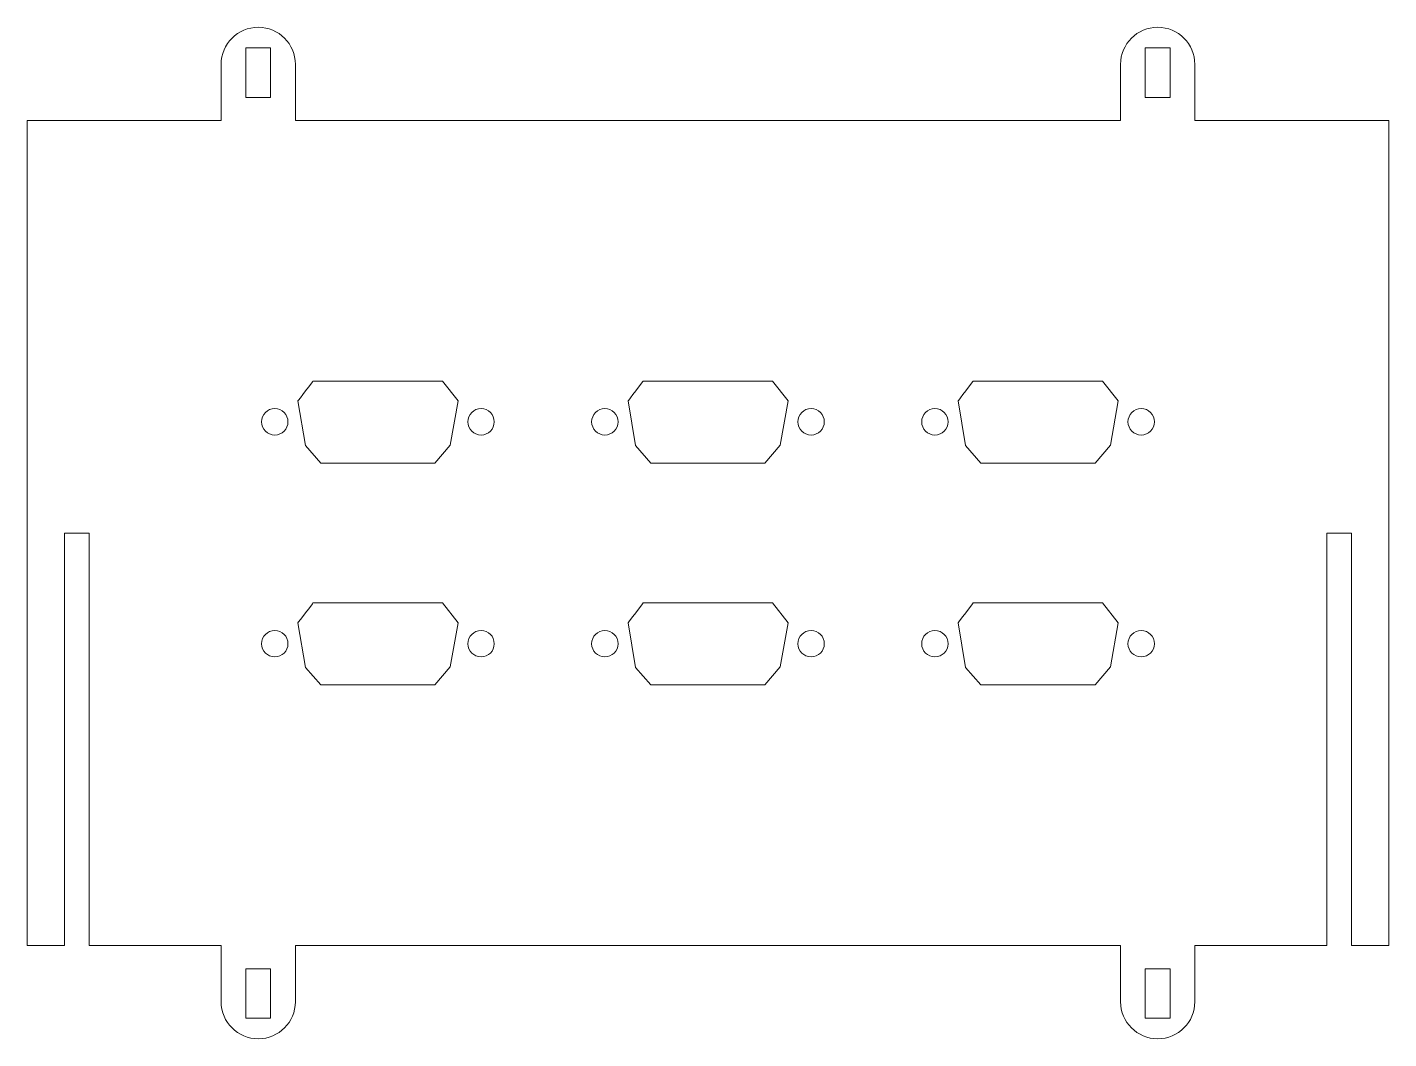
# Model space of a CAD drawing. Header units: inches. Extents: x 23 to 188, y 364 to 487.
import ezdxf

# ---------------------------------------------------------------- set-up
doc = ezdxf.new("R2010")
doc.units = ezdxf.units.IN
doc.header["$MEASUREMENT"] = 0
doc.layers.add('Layer 1', color=7, linetype='Continuous')

# ---------------------------------------------------------------- blocks, each defined once
blk = doc.blocks.new('block 2')
at = {"layer": 'Layer 1', "color": 7, "lineweight": 13, "true_color": 0xffffff}
for points in [[(50.86, 478.19), (52.36, 478.19), (52.36, 484.19), (49.36, 484.19), (49.36, 478.19), (50.86, 478.19)], [(159.86, 478.19), (161.36, 478.19), (161.36, 484.19), (158.36, 484.19), (158.36, 478.19), (159.86, 478.19)], [(50.86, 372.59), (52.36, 372.59), (52.36, 366.59), (49.36, 366.59), (49.36, 372.59), (50.86, 372.59)], [(159.86, 372.59), (161.36, 372.59), (161.36, 366.59), (158.36, 366.59), (158.36, 372.59), (159.86, 372.59)]]:
    blk.add_lwpolyline(points, dxfattribs=at)
blk.add_open_spline([(187.86, 475.39), (187.86, 475.39), (183.36, 475.39), (183.36, 475.39), (183.36, 475.39), (180.36, 475.39), (180.36, 475.39), (180.36, 475.39), (164.36, 475.39), (164.36, 475.39), (164.36, 475.39), (164.36, 482.19), (164.36, 482.19), (164.36, 484.68), (162.35, 486.69), (159.86, 486.69), (157.38, 486.69), (155.36, 484.68), (155.36, 482.19), (155.36, 482.19), (155.36, 475.39), (155.36, 475.39), (155.36, 475.39), (55.36, 475.39), (55.36, 475.39), (55.36, 475.39), (55.36, 482.19), (55.36, 482.19), (55.36, 484.68), (53.35, 486.69), (50.86, 486.69), (48.38, 486.69), (46.36, 484.68), (46.36, 482.19), (46.36, 482.19), (46.36, 475.39), (46.36, 475.39), (46.36, 475.39), (30.36, 475.39), (30.36, 475.39), (30.36, 475.39), (27.36, 475.39), (27.36, 475.39), (27.36, 475.39), (22.86, 475.39), (22.86, 475.39), (22.86, 475.39), (22.86, 375.39), (22.86, 375.39), (22.86, 375.39), (27.36, 375.39), (27.36, 375.39), (27.36, 375.39), (27.36, 425.39), (27.36, 425.39), (27.36, 425.39), (30.36, 425.39), (30.36, 425.39), (30.36, 425.39), (30.36, 375.39), (30.36, 375.39), (30.36, 375.39), (46.36, 375.39), (46.36, 375.39), (46.36, 375.39), (46.36, 368.59), (46.36, 368.59), (46.36, 366.11), (48.38, 364.09), (50.86, 364.09), (53.35, 364.09), (55.36, 366.11), (55.36, 368.59), (55.36, 368.59), (55.36, 375.39), (55.36, 375.39), (55.36, 375.39), (155.36, 375.39), (155.36, 375.39), (155.36, 375.39), (155.36, 368.59), (155.36, 368.59), (155.36, 366.11), (157.38, 364.09), (159.86, 364.09), (162.35, 364.09), (164.36, 366.11), (164.36, 368.59), (164.36, 368.59), (164.36, 375.39), (164.36, 375.39), (164.36, 375.39), (180.36, 375.39), (180.36, 375.39), (180.36, 375.39), (180.36, 425.39), (180.36, 425.39), (180.36, 425.39), (183.36, 425.39), (183.36, 425.39), (183.36, 425.39), (183.36, 375.39), (183.36, 375.39), (183.36, 375.39), (187.86, 375.39), (187.86, 375.39), (187.86, 375.39), (187.86, 475.39), (187.86, 475.39)], degree=3, knots=[0, 0, 0, 0, 1, 1, 1, 2, 2, 2, 3, 3, 3, 4, 4, 4, 5, 5, 5, 6, 6, 6, 7, 7, 7, 8, 8, 8, 9, 9, 9, 10, 10, 10, 11, 11, 11, 12, 12, 12, 13, 13, 13, 14, 14, 14, 15, 15, 15, 16, 16, 16, 17, 17, 17, 18, 18, 18, 19, 19, 19, 20, 20, 20, 21, 21, 21, 22, 22, 22, 23, 23, 23, 24, 24, 24, 25, 25, 25, 26, 26, 26, 27, 27, 27, 28, 28, 28, 29, 29, 29, 30, 30, 30, 31, 31, 31, 32, 32, 32, 33, 33, 33, 34, 34, 34, 35, 35, 35, 36, 36, 36, 36], dxfattribs=at)

msp = doc.modelspace()

# ---------------------------------------------------------------- linework, layer by layer
at = {"layer": 'Layer 1', "color": 7, "lineweight": 13, "true_color": 0xffffff}
for points, knots in [([(55.67, 441.41), (55.67, 441.41), (57.55, 443.81), (57.49, 443.81), (57.43, 443.81), (73.19, 443.81), (73.19, 443.81), (73.19, 443.81), (75.07, 441.41), (75.07, 441.41), (75.07, 441.41), (74.12, 436.06), (74.12, 436.06), (74.12, 436.06), (72.27, 433.87), (72.27, 433.87), (72.27, 433.87), (58.43, 433.87), (58.43, 433.87), (58.43, 433.87), (56.57, 436), (56.57, 436), (56.57, 436), (55.67, 441.41), (55.67, 441.41)], [0, 0, 0, 0, 1, 1, 1, 2, 2, 2, 3, 3, 3, 4, 4, 4, 5, 5, 5, 6, 6, 6, 7, 7, 7, 8, 8, 8, 8]), ([(95.67, 441.41), (95.67, 441.41), (97.55, 443.81), (97.49, 443.81), (97.43, 443.81), (113.19, 443.81), (113.19, 443.81), (113.19, 443.81), (115.07, 441.41), (115.07, 441.41), (115.07, 441.41), (114.12, 436.06), (114.12, 436.06), (114.12, 436.06), (112.27, 433.87), (112.27, 433.87), (112.27, 433.87), (98.43, 433.87), (98.43, 433.87), (98.43, 433.87), (96.57, 436), (96.57, 436), (96.57, 436), (95.67, 441.41), (95.67, 441.41)], [0, 0, 0, 0, 1, 1, 1, 2, 2, 2, 3, 3, 3, 4, 4, 4, 5, 5, 5, 6, 6, 6, 7, 7, 7, 8, 8, 8, 8]), ([(135.67, 441.41), (135.67, 441.41), (137.55, 443.81), (137.49, 443.81), (137.43, 443.81), (153.19, 443.81), (153.19, 443.81), (153.19, 443.81), (155.07, 441.41), (155.07, 441.41), (155.07, 441.41), (154.12, 436.06), (154.12, 436.06), (154.12, 436.06), (152.27, 433.87), (152.27, 433.87), (152.27, 433.87), (138.43, 433.87), (138.43, 433.87), (138.43, 433.87), (136.57, 436), (136.57, 436), (136.57, 436), (135.67, 441.41), (135.67, 441.41)], [0, 0, 0, 0, 1, 1, 1, 2, 2, 2, 3, 3, 3, 4, 4, 4, 5, 5, 5, 6, 6, 6, 7, 7, 7, 8, 8, 8, 8]), ([(54.46, 438.87), (54.46, 439.75), (53.75, 440.47), (52.86, 440.47), (51.98, 440.47), (51.26, 439.75), (51.26, 438.87), (51.26, 437.99), (51.98, 437.27), (52.86, 437.27), (53.75, 437.27), (54.46, 437.99), (54.46, 438.87)], [0, 0, 0, 0, 1, 1, 1, 2, 2, 2, 3, 3, 3, 4, 4, 4, 4]), ([(79.46, 438.87), (79.46, 439.75), (78.75, 440.47), (77.86, 440.47), (76.98, 440.47), (76.26, 439.75), (76.26, 438.87), (76.26, 437.99), (76.98, 437.27), (77.86, 437.27), (78.75, 437.27), (79.46, 437.99), (79.46, 438.87)], [0, 0, 0, 0, 1, 1, 1, 2, 2, 2, 3, 3, 3, 4, 4, 4, 4]), ([(94.46, 438.87), (94.46, 439.75), (93.75, 440.47), (92.86, 440.47), (91.98, 440.47), (91.26, 439.75), (91.26, 438.87), (91.26, 437.99), (91.98, 437.27), (92.86, 437.27), (93.75, 437.27), (94.46, 437.99), (94.46, 438.87)], [0, 0, 0, 0, 1, 1, 1, 2, 2, 2, 3, 3, 3, 4, 4, 4, 4]), ([(119.46, 438.87), (119.46, 439.75), (118.75, 440.47), (117.86, 440.47), (116.98, 440.47), (116.26, 439.75), (116.26, 438.87), (116.26, 437.99), (116.98, 437.27), (117.86, 437.27), (118.75, 437.27), (119.46, 437.99), (119.46, 438.87)], [0, 0, 0, 0, 1, 1, 1, 2, 2, 2, 3, 3, 3, 4, 4, 4, 4]), ([(134.46, 438.87), (134.46, 439.75), (133.75, 440.47), (132.86, 440.47), (131.98, 440.47), (131.26, 439.75), (131.26, 438.87), (131.26, 437.99), (131.98, 437.27), (132.86, 437.27), (133.75, 437.27), (134.46, 437.99), (134.46, 438.87)], [0, 0, 0, 0, 1, 1, 1, 2, 2, 2, 3, 3, 3, 4, 4, 4, 4]), ([(159.46, 438.87), (159.46, 439.75), (158.75, 440.47), (157.86, 440.47), (156.98, 440.47), (156.26, 439.75), (156.26, 438.87), (156.26, 437.99), (156.98, 437.27), (157.86, 437.27), (158.75, 437.27), (159.46, 437.99), (159.46, 438.87)], [0, 0, 0, 0, 1, 1, 1, 2, 2, 2, 3, 3, 3, 4, 4, 4, 4]), ([(55.67, 414.52), (55.67, 414.52), (57.55, 416.92), (57.49, 416.92), (57.43, 416.92), (73.19, 416.92), (73.19, 416.92), (73.19, 416.92), (75.07, 414.52), (75.07, 414.52), (75.07, 414.52), (74.12, 409.17), (74.12, 409.17), (74.12, 409.17), (72.27, 406.98), (72.27, 406.98), (72.27, 406.98), (58.43, 406.98), (58.43, 406.98), (58.43, 406.98), (56.57, 409.11), (56.57, 409.11), (56.57, 409.11), (55.67, 414.52), (55.67, 414.52)], [0, 0, 0, 0, 1, 1, 1, 2, 2, 2, 3, 3, 3, 4, 4, 4, 5, 5, 5, 6, 6, 6, 7, 7, 7, 8, 8, 8, 8]), ([(95.67, 414.52), (95.67, 414.52), (97.55, 416.92), (97.49, 416.92), (97.43, 416.92), (113.19, 416.92), (113.19, 416.92), (113.19, 416.92), (115.07, 414.52), (115.07, 414.52), (115.07, 414.52), (114.12, 409.17), (114.12, 409.17), (114.12, 409.17), (112.27, 406.98), (112.27, 406.98), (112.27, 406.98), (98.43, 406.98), (98.43, 406.98), (98.43, 406.98), (96.57, 409.11), (96.57, 409.11), (96.57, 409.11), (95.67, 414.52), (95.67, 414.52)], [0, 0, 0, 0, 1, 1, 1, 2, 2, 2, 3, 3, 3, 4, 4, 4, 5, 5, 5, 6, 6, 6, 7, 7, 7, 8, 8, 8, 8]), ([(135.67, 414.52), (135.67, 414.52), (137.55, 416.92), (137.49, 416.92), (137.43, 416.92), (153.19, 416.92), (153.19, 416.92), (153.19, 416.92), (155.07, 414.52), (155.07, 414.52), (155.07, 414.52), (154.12, 409.17), (154.12, 409.17), (154.12, 409.17), (152.27, 406.98), (152.27, 406.98), (152.27, 406.98), (138.43, 406.98), (138.43, 406.98), (138.43, 406.98), (136.57, 409.11), (136.57, 409.11), (136.57, 409.11), (135.67, 414.52), (135.67, 414.52)], [0, 0, 0, 0, 1, 1, 1, 2, 2, 2, 3, 3, 3, 4, 4, 4, 5, 5, 5, 6, 6, 6, 7, 7, 7, 8, 8, 8, 8]), ([(54.46, 411.98), (54.46, 412.86), (53.75, 413.58), (52.86, 413.58), (51.98, 413.58), (51.26, 412.86), (51.26, 411.98), (51.26, 411.09), (51.98, 410.38), (52.86, 410.38), (53.75, 410.38), (54.46, 411.09), (54.46, 411.98)], [0, 0, 0, 0, 1, 1, 1, 2, 2, 2, 3, 3, 3, 4, 4, 4, 4]), ([(79.46, 411.98), (79.46, 412.86), (78.75, 413.58), (77.86, 413.58), (76.98, 413.58), (76.26, 412.86), (76.26, 411.98), (76.26, 411.09), (76.98, 410.38), (77.86, 410.38), (78.75, 410.38), (79.46, 411.09), (79.46, 411.98)], [0, 0, 0, 0, 1, 1, 1, 2, 2, 2, 3, 3, 3, 4, 4, 4, 4]), ([(94.46, 411.98), (94.46, 412.86), (93.75, 413.58), (92.86, 413.58), (91.98, 413.58), (91.26, 412.86), (91.26, 411.98), (91.26, 411.09), (91.98, 410.38), (92.86, 410.38), (93.75, 410.38), (94.46, 411.09), (94.46, 411.98)], [0, 0, 0, 0, 1, 1, 1, 2, 2, 2, 3, 3, 3, 4, 4, 4, 4]), ([(119.46, 411.98), (119.46, 412.86), (118.75, 413.58), (117.86, 413.58), (116.98, 413.58), (116.26, 412.86), (116.26, 411.98), (116.26, 411.09), (116.98, 410.38), (117.86, 410.38), (118.75, 410.38), (119.46, 411.09), (119.46, 411.98)], [0, 0, 0, 0, 1, 1, 1, 2, 2, 2, 3, 3, 3, 4, 4, 4, 4]), ([(134.46, 411.98), (134.46, 412.86), (133.75, 413.58), (132.86, 413.58), (131.98, 413.58), (131.26, 412.86), (131.26, 411.98), (131.26, 411.09), (131.98, 410.38), (132.86, 410.38), (133.75, 410.38), (134.46, 411.09), (134.46, 411.98)], [0, 0, 0, 0, 1, 1, 1, 2, 2, 2, 3, 3, 3, 4, 4, 4, 4]), ([(159.46, 411.98), (159.46, 412.86), (158.75, 413.58), (157.86, 413.58), (156.98, 413.58), (156.26, 412.86), (156.26, 411.98), (156.26, 411.09), (156.98, 410.38), (157.86, 410.38), (158.75, 410.38), (159.46, 411.09), (159.46, 411.98)], [0, 0, 0, 0, 1, 1, 1, 2, 2, 2, 3, 3, 3, 4, 4, 4, 4])]:
    msp.add_open_spline(points, degree=3, knots=knots, dxfattribs=at)

# ---------------------------------------------------------------- block references
at = {"layer": 'Layer 1'}
msp.add_blockref('block 2', (0, 0), dxfattribs=at)

doc.saveas('drawing.dxf')
